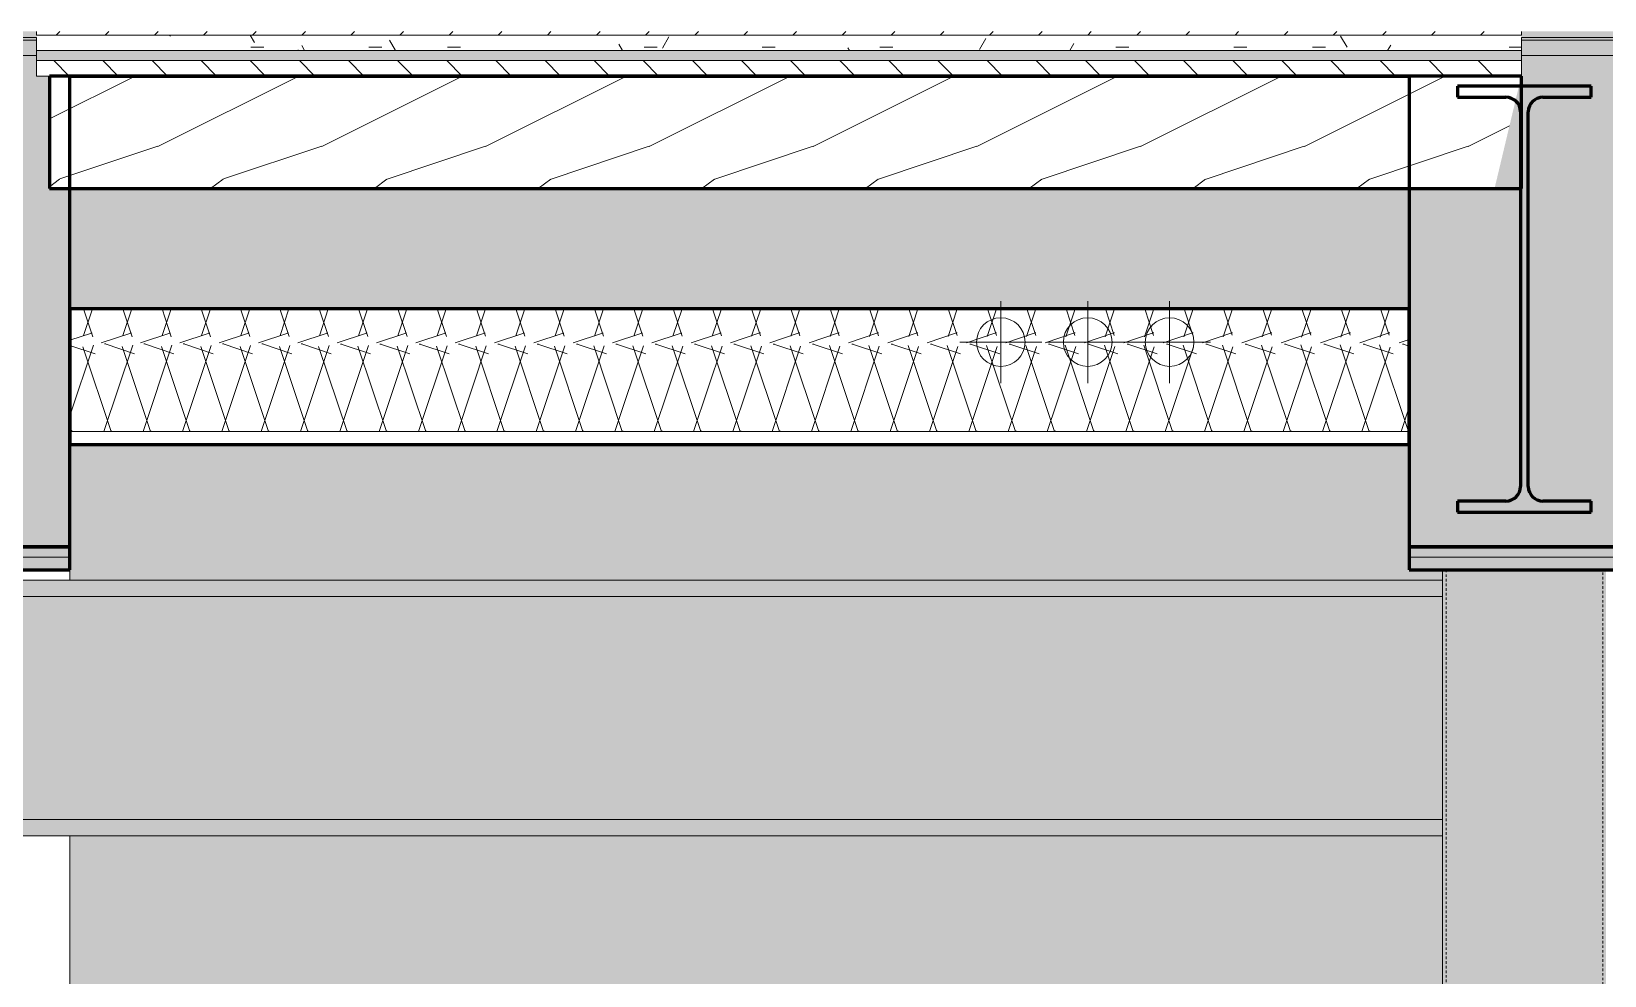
# Model space of a CAD drawing. Header units: inches. Extents: x -3547 to 717, y -19 to 229.
# Drawn here: x 169.8 to 246.6, y 89.1 to 135.2 of the extents above; entities that cross this region are included whole.
import ezdxf

# ---------------------------------------------------------------- set-up
doc = ezdxf.new("R2010")
doc.units = ezdxf.units.IN
doc.header["$MEASUREMENT"] = 0
doc.linetypes.add('Hidden 1_8_', pattern=[0.1875, 0.125, -0.0625])
for name, color, linetype, lineweight in [('0-2', 250, 'Continuous', 9), ('0-6', 130, 'Continuous', 5), ('A-CLNG', 13, 'Continuous', 18), ('A-CLNG-1', 7, 'Continuous', 18), ('A-CLNG-3', 13, 'Continuous', 60), ('A-CLNG-4', 10, 'Continuous', 60), ('A-CLNG-5', 251, 'Continuous', 5), ('A-CLNG-PATT-1', 250, 'Continuous', 9), ('A-CLNG-PATT-2', 13, 'Continuous', 9), ('A-FLOR-2', 8, 'Continuous', 5), ('A-FLOR-4', 10, 'Continuous', 60), ('A-FLOR-MCUT-1', 7, 'Continuous', 18), ('A-FLOR-PATT-1', 250, 'Continuous', 9), ('A-FLOR-PATT-2', 253, 'Continuous', 9), ('A-FLOR-PATT-3', 252, 'Continuous', 9), ('A-WALL-1', 7, 'Continuous', 18), ('I-WALL', 2, 'Continuous', 18), ('P-PIPE', 3, 'Continuous', 9), ('P-PIPE-CNTR', 3, 'Continuous', 9), ('S-BEAM', 12, 'Continuous', 9), ('S-BEAM-1', 250, 'Continuous', 9), ('S-BEAM-2', 10, 'Continuous', 60), ('S-BEAM-6', 31, 'Continuous', 5), ('S-COLS-1', 31, 'Continuous', 5), ('S-COLS-2', 250, 'Continuous', 9), ('S-COLS-3', 250, 'Hidden 1_8_', 9)]:
    doc.layers.add(name, color=color, linetype=linetype, lineweight=lineweight)
pattern_1 = [(0, (0, 0), (7.68, 1.92), [0.634, -5.126, 0.634, -5.126, -30.72]), (0, (0, 0), (7.68, 1.92), [-11.52, 0.634, -10.886, 0.634, -5.126, -13.44]), (0, (0, 0), (7.68, 1.92), [-28.8, 0.634, -3.206, 0.634, -8.966]), (120, (2.88, 0.96), (-5.5027688, 5.6910751), [0.634, -5.126, 0.634, -5.126, -30.72]), (120, (2.88, 0.96), (-5.5027688, 5.6910751), [-11.52, 0.634, -10.886, 0.634, -5.126, -13.44]), (120, (2.88, 0.96), (-5.5027688, 5.6910751), [-28.8, 0.634, -3.206, 0.634, -8.966]), (240, (3.84, 4.8), (-2.1772312, -7.6110751), [0.634, -5.126, 0.634, -5.126, -30.72]), (240, (3.84, 4.8), (-2.1772312, -7.6110751), [-11.52, 0.634, -10.886, 0.634, -5.126, -13.44]), (240, (3.84, 4.8), (-2.1772312, -7.6110751), [-28.8, 0.634, -3.206, 0.634, -8.966])]
pattern_2 = [(0, (0, 0), (0, 2.399), []), (315, (0, 0), (2.3985062, 0), [3.393, -3.393]), (45, (0, 0), (2.3985062, 0), [3.393, -3.393])]

# ---------------------------------------------------------------- blocks, each defined once
blk = doc.blocks.new('CTR - 1st Phase - Shell_rvt-5-INTERIOR ELEVATION - LOBBY _101_ - WEST WALL')
at = {"layer": 'A-CLNG-5'}
h = blk.add_hatch(color=256, dxfattribs=at)
h.paths.add_polyline_path([(3822.474, 109.5), (3823.825, 109.5), (3823.824, 110), (3475.699, 110), (3475.699, 109.5), (3802.812, 109.5)], flags=0)
h.paths.add_polyline_path([(3398.069, 109.5), (3410.299, 109.5), (3410.299, 110), (3369.852, 109.985), (3369.852, 109.5), (3397.888, 109.5)], flags=0)
at = {"layer": 'A-CLNG-PATT-1'}
h = blk.add_hatch(dxfattribs=at)
h.set_pattern_fill('FP_17', color=256, style=0, pattern_type=2)
h.set_pattern_definition([(0, (0, 0), (15.36, 3.84), [0.634, -10.886, 0.634, -10.886, -61.44]), (0, (0, 0), (15.36, 3.84), [-23.04, 0.634, -22.406, 0.634, -10.886, -26.88]), (0, (0, 0), (15.36, 3.84), [-57.6, 0.634, -7.046, 0.634, -18.566]), (120, (5.76, 1.92), (-11.0055376, 11.3821502), [0.634, -10.886, 0.634, -10.886, -61.44]), (120, (5.76, 1.92), (-11.0055376, 11.3821502), [-23.04, 0.634, -22.406, 0.634, -10.886, -26.88]), (120, (5.76, 1.92), (-11.0055376, 11.3821502), [-57.6, 0.634, -7.046, 0.634, -18.566]), (240, (7.68, 9.6), (-4.3544624, -15.2221502), [0.634, -10.886, 0.634, -10.886, -61.44]), (240, (7.68, 9.6), (-4.3544624, -15.2221502), [-23.04, 0.634, -22.406, 0.634, -10.886, -26.88]), (240, (7.68, 9.6), (-4.3544624, -15.2221502), [-57.6, 0.634, -7.046, 0.634, -18.566])])
h.paths.add_polyline_path([(3485.308, 108.875), (3823.825, 108.875), (3823.824, 109.5), (3475.699, 109.5), (3475.699, 108.875), (3484.976, 108.875)], flags=0)
h.paths.add_polyline_path([(3383.807, 108.875), (3410.299, 108.875), (3410.299, 109.5), (3369.852, 109.481), (3369.852, 108.875), (3380.484, 108.875)], flags=0)
at = {"layer": 'A-FLOR-2'}
h = blk.add_hatch(color=256, dxfattribs=at)
h.paths.add_polyline_path([(3802.812, 134.75), (3831.676, 134.759), (3831.676, 134.875), (3481.174, 134.875), (3481.174, 134.75), (3773.948, 134.75)], flags=0)
h.paths.add_polyline_path([(3400.674, 134.75), (3408.674, 134.75), (3408.674, 134.875), (3369.852, 134.871), (3369.852, 134.75), (3400.65, 134.75)], flags=0)
blk.add_hatch(color=256, dxfattribs=at).paths.add_polyline_path([(3409.982, 133.75), (3481.174, 133.75), (3481.174, 134.25), (3408.674, 134.25), (3408.674, 133.75), (3409.924, 133.75)], flags=0)
at = {"layer": 'A-FLOR-PATT-1'}
h = blk.add_hatch(dxfattribs=at)
h.set_pattern_fill('FP_21', color=256, style=0, pattern_type=2)
h.set_pattern_definition(pattern_2)
h.paths.add_polyline_path([(3427.58, 135), (3481.174, 135), (3481.174, 135.177), (3408.674, 135.177), (3408.674, 135), (3417.274, 135)], flags=0)
h = blk.add_hatch(dxfattribs=at)
h.set_pattern_fill('FP_21', color=256, style=0, pattern_type=2)
h.set_pattern_definition(pattern_2)
h.paths.add_polyline_path([(3410.444, 133), (3481.174, 133), (3481.174, 133.75), (3408.674, 133.75), (3408.674, 133), (3410.299, 133)], flags=0)
at = {"layer": 'A-FLOR-PATT-2'}
h = blk.add_hatch(dxfattribs=at)
h.set_pattern_fill('FP_20', color=256, style=0, pattern_type=2)
h.set_pattern_definition(pattern_1)
h.paths.add_polyline_path([(3633.949, 134.875), (3831.676, 134.884), (3831.676, 135.177), (3481.174, 135.177), (3481.174, 134.875), (3600.764, 134.875)], flags=0)
h.paths.add_polyline_path([(3400.674, 134.875), (3408.674, 134.875), (3408.674, 135.177), (3369.852, 135.177), (3369.852, 134.875), (3400.652, 134.875)], flags=0)
h = blk.add_hatch(dxfattribs=at)
h.set_pattern_fill('FP_21', color=256, style=0, pattern_type=2)
h.set_pattern_definition(pattern_2)
h.paths.add_polyline_path([(3600.764, 134), (3831.676, 134.017), (3831.676, 134.75), (3481.174, 134.75), (3481.174, 134), (3499.174, 134)], flags=0)
h.paths.add_polyline_path([(3369.852, 134), (3408.674, 134), (3408.674, 134.75), (3369.852, 134.75), (3369.852, 134.008)], flags=0)
h = blk.add_hatch(dxfattribs=at)
h.set_pattern_fill('FP_20', color=256, style=0, pattern_type=2)
h.set_pattern_definition(pattern_1)
h.paths.add_polyline_path([(3427.58, 134.25), (3481.174, 134.25), (3481.174, 135), (3408.674, 135), (3408.674, 134.25), (3417.274, 134.25)], flags=0)
at = {"layer": 'A-FLOR-PATT-3'}
h = blk.add_hatch(dxfattribs=at)
h.set_pattern_fill('FP_12', color=256, style=0, pattern_type=2)
h.set_pattern_definition([(161.57, (0.24, 0.24), (-1.92045124, 0.00015035), [0, -13.661, 1.517, 0]), (18.43, (-0.24, 0.24), (-1.92045124, -0.00015035), [0, -13.661, 1.517, 0]), (108.43, (0.24, 0.24), (0.95996907, -4.80073665), [4.553, -10.625]), (71.57, (-0.24, 0.24), (0.95996907, 4.80073665), [4.553, -10.625])])
h.paths.add_polyline_path([(3369.852, 110), (3410.299, 110), (3410.299, 127.5), (3409.299, 127.5), (3409.299, 133), (3408.674, 133), (3408.674, 134), (3369.852, 134), (3369.852, 118.276)], flags=0)
h.paths.add_polyline_path([(3475.699, 110), (3831.676, 110), (3831.676, 134), (3481.174, 134), (3481.174, 133), (3479.864, 127.5), (3475.699, 127.5), (3475.699, 115.625)], flags=0)
at = {"layer": 'A-CLNG-1'}
for p, q in [((3410.299, 109.5), (3369.852, 109.5)), ((3823.825, 109.5), (3475.699, 109.5))]:
    blk.add_line(p, q, dxfattribs=at)
at = {"layer": 'A-CLNG-4'}
for p, q in [((3410.299, 110), (3369.852, 110)), ((3410.299, 108.875), (3410.299, 110)), ((3823.825, 110), (3475.699, 110)), ((3475.699, 110), (3475.699, 108.875)), ((3369.852, 108.875), (3410.299, 108.875)), ((3475.699, 108.875), (3823.825, 108.875))]:
    blk.add_line(p, q, dxfattribs=at)
at = {"layer": 'A-FLOR-4'}
for p, q in [((3410.299, 110), (3410.299, 133)), ((3410.299, 133), (3475.699, 133)), ((3475.699, 133), (3475.699, 110)), ((3369.852, 110), (3410.299, 110)), ((3475.699, 110), (3823.199, 110))]:
    blk.add_line(p, q, dxfattribs=at)
at = {"layer": 'A-FLOR-MCUT-1'}
for p, q in [((3408.674, 134.875), (3369.852, 134.875)), ((3408.674, 134.75), (3369.852, 134.75)), ((3408.674, 135), (3408.674, 135.177)), ((3408.674, 135.177), (3408.674, 135)), ((3481.174, 135), (3408.674, 135)), ((3408.674, 134.75), (3408.674, 134.875)), ((3408.674, 134.875), (3408.674, 134.75)), ((3408.674, 134.25), (3408.674, 134.75)), ((3408.674, 134.75), (3408.674, 134.25)), ((3481.174, 135.177), (3481.174, 135)), ((3481.174, 135), (3481.174, 135.177)), ((3831.676, 134.875), (3481.174, 134.875)), ((3481.174, 134.875), (3481.174, 134.75)), ((3481.174, 134.75), (3481.174, 134.875)), ((3831.676, 134.75), (3481.174, 134.75)), ((3481.174, 134.75), (3481.174, 134.25)), ((3481.174, 134.25), (3481.174, 134.75)), ((3408.674, 134), (3369.852, 134)), ((3408.674, 134), (3408.674, 134.25)), ((3481.174, 134.25), (3408.674, 134.25)), ((3408.674, 134.25), (3408.674, 134)), ((3408.674, 133.75), (3408.674, 134)), ((3408.674, 134), (3408.674, 133.75)), ((3408.674, 133), (3408.674, 133.75)), ((3481.174, 133.75), (3408.674, 133.75)), ((3408.674, 133.75), (3408.674, 133)), ((3481.174, 134.25), (3481.174, 134)), ((3481.174, 134), (3481.174, 134.25)), ((3831.676, 134), (3481.174, 134)), ((3481.174, 134), (3481.174, 133.75)), ((3481.174, 133.75), (3481.174, 134)), ((3481.174, 133.75), (3481.174, 133)), ((3481.174, 133), (3481.174, 133.75)), ((3410.299, 133), (3408.674, 133)), ((3408.674, 133), (3410.299, 133)), ((3481.174, 133), (3475.699, 133)), ((3475.699, 133), (3481.174, 133))]:
    blk.add_line(p, q, dxfattribs=at)
at = {"layer": 'A-WALL-1'}
for p, q in [((3410.299, 108.875), (3410.299, 108.375)), ((3410.299, 95.875), (3410.299, 0.375))]:
    blk.add_line(p, q, dxfattribs=at)
blk = doc.blocks.new('LVL-Laminated Veneer Lumber - 4X6 S_ PINE - NO_ 1-1619286-INTERIOR ELEVATION - LOBBY _101_ - WEST WALL')
at = {"layer": 'S-BEAM'}
h = blk.add_hatch(dxfattribs=at)
h.set_pattern_fill('FP_6', color=256, style=0, pattern_type=2)
h.set_pattern_definition([(216.87, (3.199, 7.997), (23.9897714, 15.99364286), [3.998, -35.986]), (206.565, (7.997, 5.598), (-7.9970807, -7.996619), [8.941, -8.941]), (198.435, (7.997, 1.599), (-15.9938446, -7.9970983), [5.058, -20.23])])
h.paths.add_polyline_path([(3456.444, 127.5), (3479.864, 127.5), (3481.174, 133), (3409.299, 133), (3409.299, 127.5), (3427.58, 127.5)], flags=0)
at = {"layer": 'S-BEAM-2'}
for p, q in [((3409.299, 133), (3409.299, 127.5)), ((3481.174, 133), (3409.299, 133)), ((3481.174, 127.5), (3481.174, 133)), ((3409.299, 127.5), (3481.174, 127.5))]:
    blk.add_line(p, q, dxfattribs=at)
blk = doc.blocks.new('W-Wide Flange - W21X50-2394159-INTERIOR ELEVATION - LOBBY _101_ - WEST WALL')
at = {"layer": 'S-BEAM-2'}
for p, q in [((3484.589, 132.5), (3478.059, 132.5)), ((3478.059, 132.5), (3478.059, 131.965)), ((3484.589, 131.965), (3484.589, 132.5)), ((3478.059, 131.965), (3480.419, 131.965)), ((3482.229, 131.965), (3484.589, 131.965)), ((3481.134, 131.25), (3481.134, 112.95)), ((3481.514, 112.95), (3481.514, 131.25)), ((3480.419, 112.235), (3478.059, 112.235)), ((3478.059, 112.235), (3478.059, 111.7)), ((3484.589, 112.235), (3482.229, 112.235)), ((3484.589, 111.7), (3484.589, 112.235)), ((3478.059, 111.7), (3484.589, 111.7))]:
    blk.add_line(p, q, dxfattribs=at)
for centre, start, end in [((3480.419, 131.25), 0, 90), ((3482.229, 131.25), 90, 180), ((3480.419, 112.95), 270, 0), ((3482.229, 112.95), 180, 270)]:
    blk.add_arc(centre, 0.715, start, end, dxfattribs=at)
blk = doc.blocks.new('HSS-Hollow Structural Section-Column - HSS8X8X3_16-2280319-INTERIOR ELEVATION - LOBBY _101_ - WEST WALL')
at = {"layer": 'S-COLS-3'}
for p, q in [((3477.498, 108.878), (3477.498, 18.595)), ((3485.15, 17.95), (3485.15, 108.875)), ((3477.498, 11.653), (3477.498, 0.613)), ((3485.15, 2.357), (3485.15, 6.544)), ((3485.15, 0.375), (3485.15, 0.969))]:
    blk.add_line(p, q, dxfattribs=at)
blk = doc.blocks.new('CTR - 1st Phase - Structure_rvt-5-INTERIOR ELEVATION - LOBBY _101_ - WEST WALL')
at = {"layer": 'S-BEAM-6'}
for points in [[(3377.805, 107.565), (3477.324, 107.565), (3477.324, 108.375), (3371.874, 108.375), (3371.874, 107.565), (3376.493, 107.565)], [(3477.324, 106.687), (3477.324, 107.565), (3371.874, 107.565), (3371.874, 106.687), (3470.876, 106.687)], [(3456.444, 97.562), (3477.324, 97.562), (3477.324, 106.687), (3371.874, 106.687), (3371.874, 97.562), (3427.58, 97.562)], [(3410.299, 96.685), (3477.324, 96.685), (3477.324, 97.562), (3371.874, 97.562), (3371.874, 96.685), (3409.924, 96.685)], [(3445.367, 95.875), (3477.324, 95.875), (3477.324, 96.685), (3371.874, 96.685), (3371.874, 95.875), (3438.174, 95.875)]]:
    blk.add_hatch(color=256, dxfattribs=at).paths.add_polyline_path(points, flags=0)
at = {"layer": 'S-COLS-1'}
h = blk.add_hatch(color=256, dxfattribs=at)
h.paths.add_polyline_path([(3477.351, 0.499), (3477.351, 0.522), (3477.337, 0.5)], flags=0)
h.paths.add_polyline_path([(3477.374, 0.481), (3477.37, 0.5), (3477.37, 0.484)], flags=0)
h.paths.add_polyline_path([(3477.324, 0.574), (3477.672, 0.653), (3477.654, 11.399), (3477.484, 11.649), (3477.365, 11.784), (3477.324, 11.781), (3477.324, 0.988)], flags=0)
h.paths.add_polyline_path([(3477.53, 18.073), (3477.414, 18.092), (3477.509, 18.076)], flags=0)
h.paths.add_polyline_path([(3477.672, 18.237), (3477.672, 108.875), (3477.324, 108.875), (3477.341, 18.928), (3477.442, 18.681), (3477.665, 18.251)], flags=0)
h = blk.add_hatch(color=256, dxfattribs=at)
h.paths.add_polyline_path([(3481.848, 0.375), (3484.976, 0.375), (3484.976, 0.938), (3482.127, 0.425)], flags=0)
h.paths.add_polyline_path([(3477.785, 0.481), (3477.776, 0.497), (3477.738, 0.481)], flags=0)
h.paths.add_polyline_path([(3477.928, 0.481), (3477.959, 0.529), (3477.785, 0.509), (3477.864, 0.509), (3477.933, 0.497)], flags=0)
h.paths.add_polyline_path([(3477.672, 0.653), (3484.976, 2.309), (3484.976, 6.592), (3483.892, 6.953), (3483.07, 7.245), (3481.869, 7.768), (3480.948, 8.279), (3480.244, 8.71), (3479.676, 9.143), (3479.119, 9.627), (3478.791, 9.97), (3478.285, 10.551), (3477.672, 11.35), (3477.672, 0.988)], flags=0)
h.paths.add_polyline_path([(3484.976, 17.956), (3484.976, 108.875), (3477.672, 108.875), (3477.69, 18.203), (3477.801, 18.055), (3478.821, 18.049), (3479.198, 17.988), (3481.48, 17.977), (3484.566, 17.958)], flags=0)
h = blk.add_hatch(color=256, dxfattribs=at)
h.paths.add_polyline_path([(3485.324, 0.375), (3485.324, 0.375), (3485.308, 0.997), (3484.976, 0.938), (3484.976, 0.375), (3485.308, 0.375)], flags=0)
h.paths.add_polyline_path([(3484.976, 2.301), (3485.324, 2.391), (3485.308, 6.502), (3484.976, 6.583), (3484.976, 2.309)], flags=0)
h.paths.add_polyline_path([(3485.324, 17.951), (3485.308, 108.875), (3484.976, 108.875), (3484.976, 17.956), (3485.316, 17.951)], flags=0)
at = {"layer": 'S-BEAM-1'}
for p, q in [((3371.874, 108.375), (3477.324, 108.375)), ((3477.324, 107.565), (3477.324, 108.375)), ((3371.874, 107.565), (3477.324, 107.565)), ((3371.874, 96.685), (3477.324, 96.685)), ((3477.324, 95.875), (3477.324, 96.685)), ((3371.874, 95.875), (3477.324, 95.875))]:
    blk.add_line(p, q, dxfattribs=at)
at = {"layer": 'S-COLS-2'}
for p, q in [((3477.324, 108.878), (3477.324, 108.375)), ((3477.324, 107.565), (3477.324, 96.685)), ((3477.324, 95.875), (3477.324, 18.885))]:
    blk.add_line(p, q, dxfattribs=at)
at = {"layer": '0-2'}
for name in ['LVL-Laminated Veneer Lumber - 4X6 S_ PINE - NO_ 1-1619286-INTERIOR ELEVATION - LOBBY _101_ - WEST WALL', 'W-Wide Flange - W21X50-2394159-INTERIOR ELEVATION - LOBBY _101_ - WEST WALL', 'HSS-Hollow Structural Section-Column - HSS8X8X3_16-2280319-INTERIOR ELEVATION - LOBBY _101_ - WEST WALL']:
    blk.add_blockref(name, (0, 0), dxfattribs=at)

msp = doc.modelspace()

# ---------------------------------------------------------------- hatches: boundary and pattern name
at = {"layer": 'A-CLNG-PATT-2'}
h = msp.add_hatch(dxfattribs=at)
h.set_pattern_fill('FP_12', color=256, style=0, pattern_type=2)
h.set_pattern_definition([(161.57, (-3238.41165, 0.24), (-1.92045124, 0.00015035), [0, -13.661, 1.517, 0]), (18.43, (-3238.89165, 0.24), (-1.92045124, -0.00015035), [0, -13.661, 1.517, 0]), (108.43, (-3238.41165, 0.24), (0.95996907, -4.80073665), [4.553, -10.625]), (71.57, (-3238.89165, 0.24), (0.95996907, 4.80073665), [4.553, -10.625])])
h.paths.add_polyline_path([(171.64708, 115.625), (237.04708, 115.625), (237.04708, 121.625), (171.64708, 121.625), (171.64708, 118.27588)], flags=0)
at = {"layer": 'I-WALL'}
h = msp.add_hatch(color=256, dxfattribs=at)
h.paths.add_polyline_path([(188.92802, 0.375), (199.52208, 0.375), (199.52208, 88), (238.67208, 88), (238.67208, 95.875), (171.64708, 95.875), (171.64708, 0.375)], flags=0)
h.paths.add_polyline_path([(238.67208, 108.375), (238.67208, 108.875), (237.04708, 108.875), (237.04708, 115), (171.64708, 115), (171.64708, 108.375), (237.04708, 108.375)], flags=0)
h.paths.add_polyline_path([(171.64708, 121.625), (237.04708, 121.625), (237.04708, 127.5), (171.64708, 127.5), (171.64708, 126.72663)], flags=0)

# ---------------------------------------------------------------- linework, layer by layer
at = {"layer": 'A-CLNG'}
msp.add_line((237.04708, 115.625), (171.64708, 115.625), dxfattribs=at)
at = {"layer": 'A-CLNG-3'}
for p, q in [((237.04708, 121.625), (171.64708, 121.625)), ((171.64708, 121.625), (171.64708, 115)), ((237.04708, 115), (237.04708, 121.625)), ((171.64708, 115), (237.04708, 115))]:
    msp.add_line(p, q, dxfattribs=at)
at = {"layer": 'P-PIPE'}
for centre, start, end in [((217.10571, 120), 0, 180), ((221.34835, 120), 0, 180), ((225.34835, 120), 0, 180), ((217.10571, 120), 180, 0), ((221.34835, 120), 180, 0), ((225.34835, 120), 180, 0)]:
    msp.add_arc(centre, 1.1875, start, end, dxfattribs=at)
at = {"layer": 'P-PIPE-CNTR'}
for p, q in [((217.10571, 118), (217.10571, 122)), ((221.34835, 118), (221.34835, 122)), ((225.34835, 118), (225.34835, 122)), ((215.10571, 120), (219.10571, 120)), ((219.34835, 120), (223.34835, 120)), ((223.34835, 120), (227.34835, 120))]:
    msp.add_line(p, q, dxfattribs=at)

# ---------------------------------------------------------------- block references
at = {"layer": '0-6'}
for name in ['CTR - 1st Phase - Shell_rvt-5-INTERIOR ELEVATION - LOBBY _101_ - WEST WALL', 'CTR - 1st Phase - Structure_rvt-5-INTERIOR ELEVATION - LOBBY _101_ - WEST WALL']:
    msp.add_blockref(name, (-3238.65165, 0), dxfattribs=at)

doc.saveas('drawing.dxf')
